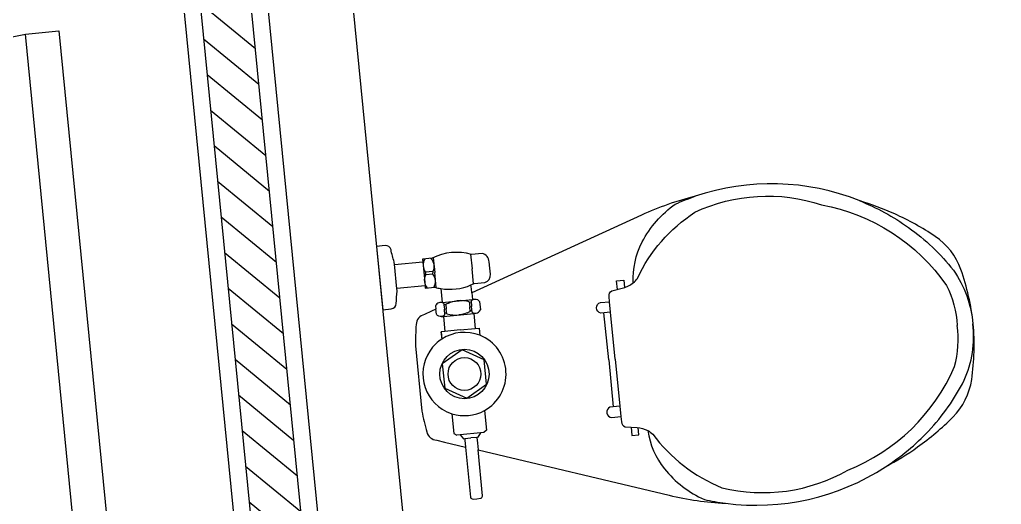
# Model space of a CAD drawing. Header units: millimetres. Extents: x -244126 to 368105, y -173968 to 259060.
# Drawn here: x -165910.242 to -165907.73, y 87854.903 to 87856.142 of the extents above; entities that cross this region are included whole.
import ezdxf
from ezdxf.xclip import XClip

# ---------------------------------------------------------------- set-up
doc = ezdxf.new("R2010")
doc.units = ezdxf.units.MM
doc.header["$MEASUREMENT"] = 0
doc.header["$XCLIPFRAME"] = 0
doc.linetypes.add('DASHED2', pattern=[0.375, 0.25, -0.125])
doc.linetypes.add('HIDDEN', pattern=[9.524999999999999, 6.35, -3.175])
for name, color, linetype in [('A03-WALL', 3, 'Continuous'), ('A03-WALL HATCH', 251, 'Continuous'), ('A04-PLAN', 1, 'Continuous'), ('A04-PLAN 04-DOOR 01', 2, 'Continuous'), ('A08-WC 01', 2, 'Continuous'), ('WALL', 2, 'Continuous')]:
    doc.layers.add(name, color=color, linetype=linetype)

# ---------------------------------------------------------------- blocks, each defined once
blk = doc.blocks.new('CT-Plumbing-Fixture-WC-Generic-2D-flat-11-flat-13')
at = {"color": 251}
for p, q in [((0.0658110910230486, 0.1408705035988627), (0.065811091431078, 0.123026404800485)), ((0.1103679025577444, 0.1406523494468725), (0.1103679029607855, 0.1230264058193367)), ((0.0191355546619279, 0.1081940412242171), (0.01913555398360395, 0.1378587662430641)), ((0.06357083121828233, 0.1245020914296093), (0.05494668420607796, 0.1245020912324066)), ((0.06357083128575525, 0.1215507180689075), (0.05494668427355087, 0.1215507178717048)), ((0.06581109183909317, 0.1051823060021073), (0.06581109143106378, 0.123026404800485)), ((0.1103679033638264, 0.1054004621918008), (0.1103679029607855, 0.1230264058193367)), ((0.107184786743136, 0.0949392001273921), (0.1071847869211231, 0.0871554013854805)), ((0.07105258524131641, 0.08714830232237647), (0.1071847869211231, 0.0871554013854805)), ((0.07294414922988235, 0.08568848758745706), (0.07294414927030346, 0.08392077699131595)), ((0.07520290826943488, 0.08392077704296552), (0.07294414927030346, 0.08392077699131595)), ((0.07294414927030346, 0.08392077699131595), (0.0729441493873238, 0.07880319872578956)), ((0.07520290825762804, 0.08443711789344688), (0.07520290838645521, 0.07880319877743913)), ((0.1032117893081244, 0.08443711853390767), (0.1032117894369515, 0.07880319941789993)), ((0.1054705483190485, 0.08392077773507589), (0.103211789319917, 0.08392077768342632)), ((0.1054705482786273, 0.085688488331217), (0.1054705484360687, 0.0788031994695495)), ((0.1071847869211231, 0.0871554013854805), (0.1087110508091389, 0.08715570125804639)), ((0.1087110508091389, 0.08715570125804639), (0.1098739785962882, 0.08715592974425035)), ((0.06300552906888646, 0.07372531621519873), (0.06300552893061939, 0.0797720653300289)), ((0.06836339394777124, 0.0704586232766633), (0.07105258562296052, 0.0704580950417868)), ((0.07105258562296052, 0.0704580950417868), (0.1071847873030918, 0.07045099763110585)), ((0.07105258562296052, 0.0704580950417868), (0.07105258603239456, 0.05255256793442742)), ((0.07294414954476519, 0.07191790986321256), (0.0729441493873238, 0.07880319872578956)), ((0.07520290850347555, 0.07368562051100325), (0.07294414950434414, 0.07368562045935367)), ((0.07520290851528239, 0.07316927966143139), (0.07520290838645521, 0.07880319877743913)), ((0.1032117895657645, 0.07316928030189218), (0.1032117894369373, 0.07880319941789993)), ((0.1054705485530891, 0.07368562120311362), (0.1032117895539719, 0.07368562115146404)), ((0.1054705485935244, 0.0719179106069725), (0.1054705484360829, 0.0788031994695495)), ((0.1071847873030918, 0.07045099763110585), (0.1098739789782812, 0.07045046939622934)), ((0.1071847873030918, 0.07045099763110585), (0.1071847877123636, 0.05255256876063896)), ((0.06640124822302923, 0.05255256782806828), (0.0664012484229648, 0.04380890793658909)), ((0.07105258603239456, 0.05255256793442742), (0.06640124822302923, 0.05255256782806828)), ((0.08911868687238617, 0.05255256834753319), (0.07105258603239456, 0.05255256793442742)), ((0.08911868687238617, 0.05255256834753319), (0.1071847877123636, 0.05255256876063896)), ((0.1071847877123636, 0.05255256876063896), (0.1118361255217289, 0.05255256886699811)), ((0.1118361255217289, 0.05255256886699811), (0.1118361257216645, 0.04380890897551892)), ((0.07680833547146576, -0.07124336993447189), (0.07285549017877485, -0.07124337002485892)), ((0.1014290439348289, -0.07124336937148623), (0.07680833547146576, -0.07124336993447189)), ((0.1053818892275198, -0.07124336928109898), (0.1014290439348289, -0.07124336937148623))]:
    blk.add_line(p, q, dxfattribs=at)
at = {"color": 0}
blk.add_lwpolyline([(-3.674599569070125e-09, 0.160699005130482), (-1.951729833304938e-09, 0.08535380146076932), (0.01032773707078288, 0.08535380169692708, 0.3699372303980723), (0.01681945755690123, 0.09096140561348132, -0.03120491112173), (0.01913555471831491, 0.1057274817422718), (0.01913555463937455, 0.1091797319223611), (0.05282765051902927, 0.1091797326927764), (0.05282765059768108, 0.1057401005129424), (0.06433569998113403, 0.1057401007760894, 0.0275402131055914), (0.07105258486686039, 0.1035241566099931), (0.07105258524131641, 0.08714830232237647), (0.0683633935661655, 0.08714777396451612, 0.1957533813875925), (0.06381272100242252, 0.08497282523091387, 0.0508825080895913), (0.06300552883666122, 0.08388108078095091), (0.06300552893061939, 0.0797720653300289), (0.05769234299370712, 0.07794800102282373), (0.04868613038206029, 0.07485608758912154, 0.3215683391444089), (0.03777870028999564, 0.06393957721850274, 0.017680157401676), (0.03458014331714271, 0.03896429893430442), (0.03458014509908519, -0.03896429772393484, 0.0176801574016793), (0.03777870321412502, -0.06393957586185461, 0.3215683391443828), (0.04868613380544534, -0.0748560857336471), (0.05769234655847949, -0.07794799875456149), (0.08189060735693438, -0.0862554771266526), (0.08189060871866927, -0.1458073929189789), (0.08195467666448603, -0.1461918786076335, 0.3666387028544911), (0.08470101543098918, -0.1485184541247351), (0.0891186914701464, -0.148518454023719), (0.09353636750928762, -0.1485184539227029, 0.3666387028544911), (0.096282706169392, -0.1461918782800038), (0.09634677409762515, -0.1458073925884191), (0.09634677284937432, -0.09121840744470955), (0.316697249631124, -0.166866687924681, 0.0463206555717088), (0.3822741895064327, -0.1827842971369431, 0.1785212653355818), (0.5755454781529167, -0.1585867236642489, 0.030798422155436), (0.6158724462198223, -0.1387956493043454, 0.0431910910896769), (0.6610603648445186, -0.1076056135996091, 0.1607552207457863), (0.6875498343869674, -0.0654990624495877, 0.0585380010337212), (0.6958347337353333, 1.572566321605962e-08, 0.0585380010337212), (0.6875498313915177, 0.06549909352202299, 0.1607552207457863), (0.6610603599234228, 0.1076056434606094, 0.0431910910896769), (0.615872439872322, 0.1387956770987804, 0.030798422155436), (0.5755454709003173, 0.1585867496144227, 0.1785212653355817), (0.3822741811472131, 0.1827843142492089, 0.0463206555717088), (0.3166972419998597, 0.1668667020370269), (0.107184786743136, 0.0949392001273921), (0.1071847866305503, 0.09986284372354959), (0.1071847865290812, 0.1043003284656336, 0.0167957738389549), (0.1112531380737901, 0.1057401018489199), (0.1239414997652178, 0.1057401021390565, 0.3781805817999305), (0.1313184548944143, 0.114612485303573), (0.1313184547256965, 0.1219909151955876), (0.1313184545569788, 0.1293693450866926, 0.3306406577523266), (0.1239414989746684, 0.1403127101212835), (0.1112531372832407, 0.140312709831147, 0.1890707255146847), (0.06433569919058468, 0.1403127087583165), (0.05282764980711752, 0.1403127084951694), (0.05282764980711752, 0.1403127084951694), (0.05282764988576938, 0.1368730763153354), (0.05282764988576938, 0.1368730763153354), (0.01913555400614309, 0.1368730755449201), (0.01913555392720273, 0.1403253257250094, -0.03120491112173), (0.01681945609049657, 0.1550914017478788, 0.3699372303980723), (0.01032773534791315, 0.1606990053666397), (-3.67461377992484e-09, 0.160699005130482)], format="xyb", close=True, dxfattribs=at)
at = {"color": 251}
for points in [[(0.2990138165362483, 0.0879985733597557, 0.0599548127312881), (0.3044767811060226, 0.09274844763885959, -0.1382212699421651), (0.3799069351882731, 0.164026582587713, -0.1918593283453642), (0.5305792380474929, 0.1580625650255807, -0.1982160456228915), (0.6687936879474038, 0.04827643024936012, -0.0983393601876361), (0.6768006488413237, 1.529042314984963e-08, -3.291094347124143)], [(0.2990610696206393, 0.08792889569844076, -0.1313258646260717), (0.3143664889636437, 0.1350851460417695, -0.1215931000742247), (0.3578818928429379, 0.1759338746067451, -0.0225153260260413), (0.3822741811472131, 0.1827843142492089, -0.0725816881956963)], [(0.5755454709003173, 0.1585867496144227, -0.0592500475541312), (0.6305491110714276, 0.1212600416003173, -0.0725816881956963), (0.6786282069983999, 0.06546935208547988, -0.1380367051950667), (0.6953178748009669, 1.571384444787327e-08, -1.863945500021591)], [(0.05553684097204969, 0.1403127085571187, 0.3003282660594752), (0.05494668420607796, 0.1245020912324066), (0.05494668423982152, 0.1230264045520557, 0.2482095470820568)], [(0.06298067372926253, 0.1403127087273321, -0.3003282660594752), (0.06357083121828233, 0.1245020914296093), (0.0635708312520259, 0.1230264047492584, -0.2482095470820568)], [(0.05553684176259904, 0.1057401005748917, -0.3003282660594752), (0.05494668427355087, 0.1215507178717048), (0.05494668423980731, 0.1230264045520557, -0.2482095470820568)], [(0.06298067451981365, 0.1057401007451051, 0.3003282660594752), (0.06357083128575525, 0.1215507180689075), (0.06357083125201168, 0.1230264047492584, 0.2482095470820568)], [(0.07105258486686039, 0.1035241566099931, 0.1434676540564521), (0.1071744592847879, 0.1042970605299711)], [(0.07294414922988235, 0.08568848758745706, 0.1859140092492658), (0.0683633935661655, 0.08714777396451612, 0.3317568038245686)], [(0.07520290825762804, 0.08443711789344688, -0.0925163923096729), (0.08920734871953484, 0.08720687668377192, -0.7222487225649977)], [(0.1032117893081244, 0.08443711853390767, 0.0925163923096729), (0.08920734871953484, 0.08720687668377192, 0.7222487225649977)], [(0.1054705482786273, 0.085688488331217, -0.1790575710324099), (0.1098739785962882, 0.08715592974425035, -0.3317568038245686)], [(0.1098739785962882, 0.08715592974425035, -0.2561762142604385), (0.1154091687545203, 0.08388108197923083, -0.3317568038245686)], [(0.2688676235819834, 0.0682893106375746), (0.2688676234345413, 0.07473730161184045, -0.2865918802273586), (0.2726965624286068, 0.08086875520719983), (0.2868636501683909, 0.08316804740959327, 0.1091875479995875), (0.2990138165362483, 0.0879985733597557, -0.1382212699421651)], [(0.0657076438532469, 0.07118366147279587, -0.1414366440472505), (0.06300552906888646, 0.07372531621519873, -0.3317568038245686)], [(0.06836339394777124, 0.0704586232766633, -0.1040156397772656), (0.0657076438532469, 0.07118366147279587, -0.3317568038245686)], [(0.07294414954476519, 0.07191790986321256, -0.1859140092492658), (0.06836339394777124, 0.0704586232766633, -0.3317568038245686)], [(0.07520290851528239, 0.07316927966143139, 0.0925163923096729), (0.0892073491038719, 0.07039952151156736, 0.7222487225649977)], [(0.1032117895657645, 0.07316928030189218, -0.0925163923096729), (0.08920734910385769, 0.07039952151156736, -0.7222487225649977)], [(0.1054705485935244, 0.0719179106069725, 0.1790575710324099), (0.1098739789782812, 0.07045046939622934, 0.3317568038245686)], [(0.1098739789782812, 0.07045046939622934, 0.2561762142604385), (0.1154091689867314, 0.07372531741347865, 0.3317568038245686)], [(0.268867623865522, 0.05588886638617674), (0.2571005849421235, 0.05588886611710753, -0.7729474976831707), (0.2581938969291923, 0.06858198721826159), (0.2688676235819834, 0.0682893106375746)], [(0.268867623865522, 0.05588886638617674), (0.2688676235819691, 0.0682893106375746, -0.2865918802273586)], [(0.2688676251435104, 5.962484062038698e-09), (0.2688676238655363, 0.05588886638617674, -0.2865918802273586)], [(0.2688676251435104, 5.962484062038698e-09), (0.2688676264214847, -0.05588885446120861, 0.2865918802273586)], [(0.2990138205606602, -0.08799856005612061, -0.0599548127312881), (0.3044767853476591, -0.09274843408447886, 0.1382212699421651), (0.3799069426896511, -0.1640265655846171, 0.1918593283453642), (0.5305792452761199, -0.1580625411318342, 0.1982160456228915), (0.6687936901551986, -0.0482764000346938, 0.0983393601876361), (0.6768006488413237, 1.529042314984963e-08, 3.291094347124143)], [(0.5755454781529167, -0.1585867236642489, 0.0592500475541312), (0.6305491166169759, -0.1212600131346786, 0.0725816881956963), (0.6786282099925035, -0.06546932142105444, 0.1380367051950667), (0.6953178748009669, 1.571384444787327e-08, 1.863945500021591)], [(0.2688676264214847, -0.05588885446120861), (0.2571005874980861, -0.05588885473027783, 0.7729474976831707), (0.2581939000656314, -0.06858197578143188), (0.2688676267050375, -0.06828929871260647)], [(0.2688676264214847, -0.05588885446120861), (0.2688676267050375, -0.06828929871260647, 0.2865918802273586)], [(0.2688676267050375, -0.06828929871260647), (0.2688676268524796, -0.07473728968596283, 0.2865918802273586), (0.2726965661269529, -0.08086874310712378), (0.2868636539718898, -0.08316803466161815, -0.1091875479995876), (0.2990138205606602, -0.08799856005612061, 0.1382212699421651)], [(0.2990610736418647, -0.08792888239264474, 0.1313258646260717), (0.3143664951414517, -0.1350851320360154, 0.1215931000742247), (0.3578819008888684, -0.175933858610914, 0.0225153260260413), (0.3822741895064327, -0.1827842971369431, 0.0725816881956963)]]:
    blk.add_lwpolyline(points, format="xyb", dxfattribs=at)
for points in [[(0.05282764988576938, 0.1368730763153354), (0.05282765051901506, 0.1091797326927764)], [(0.1154091687545203, 0.08388108197923083), (0.1154091689867456, 0.07372531741347865)], [(0.2798667099181071, 0.08203245691616545), (0.2796697226638562, 0.09208730247647057), (0.2881554834273176, 0.09208730267050891), (0.2881554836258144, 0.08340656488121789)], [(0.06630248595494692, 0.05230939558620329), (0.06630248615058276, 0.04375377235188815)], [(0.1119348878009463, 0.05230939662964973), (0.1119348879965822, 0.04375377339533459)], [(0.2612970104237461, 5.789371870790205e-09), (0.2608197285591495, 0.05588886620215083)], [(0.2612970104237461, 5.789371870790205e-09), (0.2608197311150979, -0.05588885464523452)], [(0.0696932000429813, -0.04540263845845982), (0.06969320058220402, -0.06898413617253607), (0.07285549017877485, -0.07124337002485892)], [(0.108544178181547, -0.04540263757007978), (0.1085441787207698, -0.06898413528415603), (0.1053818892275198, -0.07124336928109898)], [(0.07680833547146576, -0.07124336993447189), (0.0805353247817312, -0.07621366504390203), (0.08189060712732898, -0.07621366501291171)], [(0.08189060712732898, -0.07621366501291171), (0.08911868981679982, -0.07621366484763192)], [(0.08189060712732898, -0.07621366501291171), (0.08189060716698687, -0.07794799820123566)], [(0.08189060716698687, -0.07794799820123566), (0.08189060735694859, -0.0862554771266526)], [(0.09634677250627066, -0.07621366468235191), (0.08911868981679982, -0.07621366484763192)], [(0.1014290439348289, -0.07124336937148623), (0.09770205485186845, -0.07621366465136159), (0.09634677250627066, -0.07621366468235191)], [(0.09634677250627066, -0.07621366468235191), (0.0963467726594126, -0.0829109285202021), (0.09634677284937432, -0.09121840744470955)], [(0.2798667136696582, -0.08203244448817926), (0.2796697268752408, -0.09208729005749317), (0.2881554876387182, -0.09208728986345482), (0.2881554874402214, -0.08340655207416381)]]:
    blk.add_lwpolyline(points, dxfattribs=at)
blk.add_lwpolyline([(0.08911868741478651, 0.02883148568581029), (0.06414989031578555, 0.01441574319855565), (0.06414989097505636, -0.01441574063497253), (0.08911868873334228, -0.02883148198124608), (0.1140874858323415, -0.01441573949308195), (0.1140874851730707, 0.01441574434044623)], close=True, dxfattribs=at)
for radius in [0.02926234583759725, 0.01950553832325575]:
    blk.add_circle((0.08911868807407153, 1.852282105474501e-09), radius, dxfattribs=at)
for radius, start, end in [(0.04938369500579787, 62.5906640814189, 117.409338539514), (0.04938369500579787, 127.9067802724517, 232.0932223482989), (0.04938369500579787, 117.409338539514, 127.9067802724517), (0.04938369500579787, 293.1636294991379, 62.5906640814189), (0.04938369500579787, 232.0932223482989, 246.8363731210532), (0.04938369500579794, 246.8363731210532, 293.1636294991379)]:
    blk.add_arc((0.08911868807407153, 1.852282105474501e-09), radius, start, end, dxfattribs=at)
blk = doc.blocks.new('d90-flat-2-flat-13')
at = {"layer": 'A04-PLAN 04-DOOR 01'}
for points in [[(2.286425715425366e-09, -0.09999999999854478), (-0.04999999770920871, -0.1000000011417577), (-0.04999999999563443, -1.143212873694501e-09), (0, 0), (2.286425715425366e-09, -0.09999999999854478)], [(-0.950001382048911, -0.1000000217159831), (-1.000001382048183, -0.1000000228591959), (-1.00000138433461, -2.286065114885409e-08), (-0.9500013843353372, -2.171743827507658e-08), (-0.950001382048911, -0.1000000217159831)]]:
    blk.add_lwpolyline(points, dxfattribs=at)
blk.add_lwpolyline([(-0.04999997713137683, -1.000000001143213), (-0.04999999770920871, -0.1000000011417577), (-0.08999999771008182, -0.1000000020563279), (-0.08999997713224994, -1.000000002057783)], close=True, dxfattribs=at)
at = {"layer": 'A04-PLAN 04-DOOR 01', "color": 252, "linetype": 'HIDDEN'}
blk.add_arc((-0.04839888870101205, -0.09935755456783656), 0.9016027222559526, 180.0408280257356, 267.3553613823528, dxfattribs=at)
blk = doc.blocks.new('A$Cb154329e')
at = {"layer": 'A03-WALL HATCH'}
h = blk.add_hatch(dxfattribs=at)
h.set_pattern_fill('ANSI37', color=256, scale=0.25)
h.set_pattern_definition([(45, (-81.79331738757901, -52.23515354446135), (-0.02209708691207961, 0.02209708691207961), []), (135, (-81.79331738757901, -52.23515354446135), (-0.02209708691207961, -0.02209708691207961), [])])
edge = h.paths.add_edge_path()
edge.add_line((20.40142226842832, 12.95158103942251), (20.40142226842832, 13.00433428344763))
edge.add_arc((19.15928256795197, 16.66755367283762), 3.86808574495218, 282.6257047257694, 288.73098417133707, ccw=False)
edge.add_arc((16.70365160810923, 32.89186298641212), 20.26947967272558, 268.581327626964, 279.37303665744633, ccw=False)
edge.add_arc((16.21077084354415, 12.01763824466009), 0.6110237421777174, 90.83931823944624, 250.7313776549114)
edge.add_arc((20.82079767919751, 22.15444325140437), 11.74450227172822, 245.8143272805016, 267.9536339812313)
edge.add_line((20.40142226842832, 10.41743094522221), (20.40142226842832, 10.46745943690656))
edge.add_arc((20.82123631968584, 22.15361272240465), 11.69369156638703, 245.8123425830243, 267.9425878315174, ccw=False)
edge.add_arc((16.21077084353903, 12.01763824461828), 0.5610237421545792, 90.93774179051519, 251.20522543813541, ccw=False)
edge.add_arc((16.70365160771484, 32.89186298665033), 20.31947967299216, 268.5841671264625, 279.3768025153869)
edge.add_arc((19.1592862516217, 16.66755536070018), 3.918082061499379, 282.6036592374201, 288.4831978670996)
edge = h.paths.add_edge_path()
edge.add_line((20.40142226842832, 20.33077306222776), (20.40142226842832, 20.3835296819791))
edge.add_arc((19.15928625162157, 16.66755536070103), 3.918082061499812, 71.51680213290042, 77.37344776320002)
edge.add_arc((17.7014815481129, 10.3509734889642), 10.40065437154657, 77.14332945660298, 99.92284212921679)
edge.add_line((15.90922185243108, 20.59604140184819), (15.91940121841616, 20.54708839859813))
edge.add_arc((17.70142373912008, 10.35087435240225), 10.35076736962715, 77.13947321820609, 99.91362319208872, ccw=False)
edge.add_arc((19.15928256795197, 16.66755367283761), 3.868085744952325, 71.26901582866361, 77.36656343530387, ccw=False)
h = blk.add_hatch(dxfattribs=at)
h.set_pattern_fill('_USER', color=256, scale=0.03, angle=134.9997233263516, pattern_type=0)
h.set_pattern_definition([(134.9997233263516, (614.639490418951, -1425.991020232323), (-0.02121330587106844, -0.02121310099962976), [])])
h.paths.add_polyline_path([(15.92005915439222, 15.01755322900135), (15.9800591544481, 15.01755351875909), (15.98002684232779, 17.61762212985195), (15.92002684227191, 17.61762184009422)])
at = {"layer": 'A03-WALL'}
blk.add_lwpolyline([(15.90005915449001, 15.01755313237663), (16.00005915446673, 15.01755361526739), (16.00002684234641, 17.61762222647667), (15.90002684225328, 17.61762174358591)], close=True, dxfattribs=at)
at = {"layer": 'A03-WALL HATCH'}
blk.add_lwpolyline([(15.92005915439222, 15.01755322900135), (15.9800591544481, 15.01755351875909), (15.98002684232779, 17.61762212985195), (15.92002684227191, 17.61762184009422)], close=True, dxfattribs=at)
at = {"layer": 'A04-PLAN'}
blk.add_lwpolyline([(16.00005915446673, 17.61756418109871), (16.10005915444344, 17.61756369820796), (16.09997231187299, 15.01755289104767), (15.99997231177986, 15.01755337393843)], close=True, dxfattribs=at)
at = {"layer": 'A08-WC 01', "color": 251, "linetype": 'DASHED2', "ltscale": 0.5, "xscale": -1, "rotation": 179.9966898058631}
blk.add_blockref('d90-flat-2-flat-13', (15.80001631565392, 14.81773222819902), dxfattribs=at)
at = {"layer": 'A08-WC 01', "rotation": 359.9997220163262}
blk.add_blockref('CT-Plumbing-Fixture-WC-Generic-2D-flat-11-flat-13', (16.10004502406809, 15.36577195173595), dxfattribs=at)
blk = doc.blocks.new('G$CE2FEF259')
at = {"layer": 'WALL', "color": 8, "rotation": 5.624329713739069}
blk.add_blockref('A$Cb154329e', (2335.50810046785, 911.4048977327766), dxfattribs=at)

msp = doc.modelspace()

# ---------------------------------------------------------------- block references
at = {"layer": 'WALL'}
ref = msp.add_blockref('G$CE2FEF259', (-170976.4656206129, 85853.65289265019), dxfattribs=dict(at, xscale=2.15622, yscale=2.15622, zscale=2.15622))
XClip(ref).set_block_clipping_path([(229.89170362055302, 427.7812507301569), (2596.170375071466, 1370.8402830809355)])

doc.saveas('drawing.dxf')
